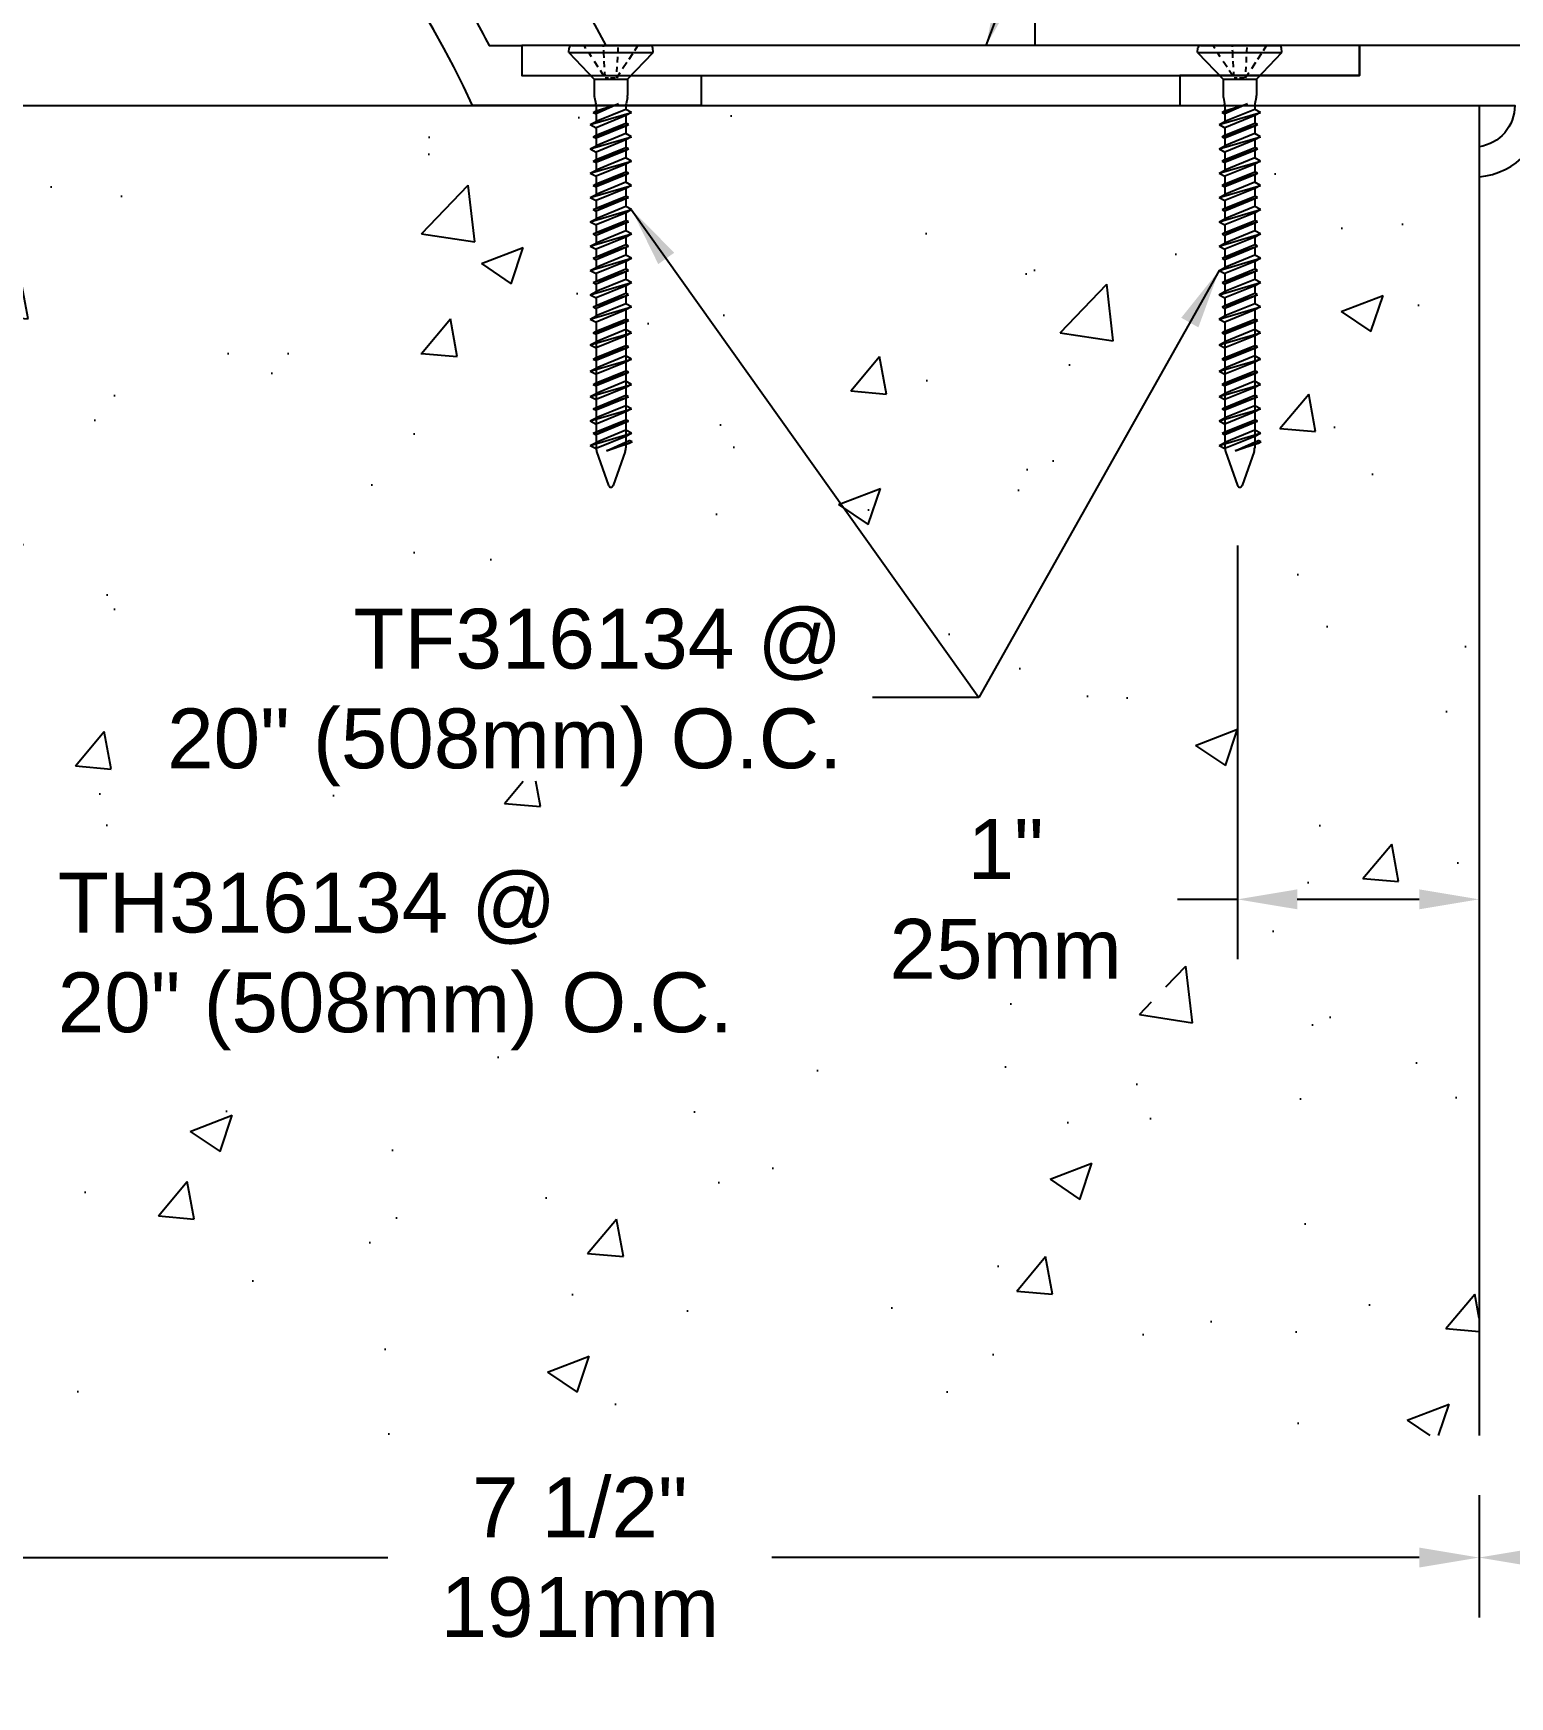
# Model space of a CAD drawing. Header units: inches. Extents: x -6.7 to 44.3, y -5.6 to 9.
# Drawn here: x -1.62 to 4.55, y -5.61 to 1.34 of the extents above; entities that cross this region are included whole.
import ezdxf

# ---------------------------------------------------------------- set-up
doc = ezdxf.new("R2010")
doc.units = ezdxf.units.IN
doc.header["$MEASUREMENT"] = 0
for name, color, linetype in [('ANCHORS', 4, 'Continuous'), ('CONDITIONS', 1, 'Continuous'), ('DIMENSIONS', 3, 'Continuous'), ('METALS', 7, 'Continuous'), ('TEXT', 2, 'Continuous')]:
    doc.layers.add(name, color=color, linetype=linetype)
doc.styles.add('ARIAL', font='arial.ttf')
doc.dimstyles.new('Arial', dxfattribs={"dimtxt": 0.25, "dimasz": 0.25, "dimexe": 0.25, "dimexo": 0.25, "dimgap": 0.25, "dimtad": 0, "dimtih": 1, "dimtoh": 1, "dimdec": 4, "dimzin": 3, "dimdsep": 46, "dimlunit": 4, "dimtxsty": 'ARIAL', "dimcen": 0.25, "dimadec": 0, "dimazin": 0, "dimtfac": 1, "dimtdec": 4, "dimtofl": 0, "dimtmove": 0, "dimatfit": 3, "dimfxl": 0, "dimfrac": 2, "dimtolj": 1, "dimtzin": 0, "dimarcsym": 0})

# ---------------------------------------------------------------- blocks, each defined once
blk = doc.blocks.new('PS401')
blk.add_lwpolyline([(4.265, 0), (3.309, 0, 0.163545), (1.3944, 2.025), (1.25, 2.025), (1.25, 2.26), (1, 2.26), (1, 0), (0, 0), (0, 0.125), (0.49, 0.125), (0.5, 0.115), (0.51, 0.125), (0.875, 0.125), (0.875, 2.385), (1.375, 2.385), (1.375, 2.15), (1.4253, 2.15, -0.144709), (3.2572, 0.375), (3.3111, 0.375, -0.007801), (3.3781, 0.25), (3.515, 0.25), (3.515, 0.125), (4.265, 0.125)], format="xyb", close=True)
blk = doc.blocks.new('PS501')
blk.add_lwpolyline([(1.25, 0.0011, 0.389325), (1.5243, 0.3), (1.8393, 0.3), (1.8393, 0), (1.9793, 0, 0.414214), (1.9993, 0.02), (1.9993, 0.55), (0.75, 0.55), (0.75, 0.425), (0, 0.425), (0, 0.3), (1.3993, 0.3, -0.371701), (1.25, 0.1269), (1.25, 0.0011)], format="xyb", close=True)
blk = doc.blocks.new('Ps103')
blk.add_lwpolyline([(46.0514, -32.9395), (44.3197, -32.9395), (44.3197, -33.0395), (46.1112, -33.0395, -0.104424), (47.3002, -31.6106, -0.058251), (48.1033, -30.967), (48.1033, -30.9045), (47.6033, -30.9045), (47.6033, -31.0045), (47.8651, -31.0045, 0.045636), (47.2334, -31.5359, 0.100763)], format="xyb", close=True)
blk = doc.blocks.new('TF316134')
for p, q in [((-0.1634, 0), (0.1634, 0)), ((-0.1042, -0.0127), (-0.1125, 0)), ((-0.1762, -0.0285), (-0.1747, -0.0103)), ((-0.1762, -0.0285), (0.1762, -0.0285)), ((-0.1762, -0.0285), (-0.0698, -0.141)), ((-0.0815, -0.0472), (-0.0915, -0.0321)), ((-0.0533, -0.0902), (-0.0691, -0.0662)), ((-0.0308, -0.0055), (-0.0311, -0.0002)), ((-0.0297, -0.0263), (-0.0301, -0.0195)), ((-0.0284, -0.051), (-0.0294, -0.0323)), ((-0.0263, -0.091), (-0.0277, -0.065)), ((0.0274, -0.0703), (0.0286, -0.0479)), ((0.0297, -0.0255), (0.0306, -0.0085)), ((0.0698, -0.141), (0.1762, -0.0285)), ((0.0898, -0.0346), (0.0746, -0.0579)), ((0.1095, -0.0045), (0.0979, -0.0223)), ((0.1762, -0.0285), (0.1747, -0.0103)), ((-0.0307, -0.1248), (-0.0441, -0.1044)), ((-0.0245, -0.1261), (-0.0253, -0.1097)), ((-0.024, -0.135), (-0.0107, -0.135)), ((-0.0018, -0.135), (0.0183, -0.135)), ((0.0373, -0.1147), (0.024, -0.135)), ((0.024, -0.135), (0.0245, -0.1246)), ((0.0253, -0.1104), (0.0264, -0.0896)), ((0.0662, -0.0707), (0.0485, -0.0976)), ((-0.0698, -0.141), (0.0698, -0.141)), ((-0.0698, -0.141), (-0.0698, -0.2081)), ((0.0698, -0.141), (0.0698, -0.2081)), ((-0.0737, -0.2796), (0.0321, -0.2431)), ((-0.0737, -0.2796), (-0.0623, -0.2734)), ((-0.0687, -0.2177), (-0.0633, -0.2437)), ((-0.0623, -0.2734), (0.0321, -0.2431)), ((0.0321, -0.2431), (-0.0623, -0.2858)), ((-0.0623, -0.2533), (-0.0623, -0.2734)), ((0.0622, -0.2667), (-0.0623, -0.3175)), ((0.0622, -0.2533), (0.0622, -0.2667)), ((0.0862, -0.2796), (0.0622, -0.2667)), ((0.0687, -0.2177), (0.0633, -0.2437)), ((-0.0863, -0.3304), (0.0862, -0.2796)), ((-0.0863, -0.3304), (-0.0623, -0.3175)), ((-0.0863, -0.3304), (-0.0623, -0.3433)), ((-0.0737, -0.2796), (-0.0623, -0.2858)), ((-0.0737, -0.3812), (0.0737, -0.3304)), ((-0.0623, -0.2858), (-0.0623, -0.3175)), ((0.0622, -0.2925), (-0.0623, -0.3433)), ((-0.0623, -0.375), (0.0622, -0.3242)), ((0.0622, -0.3365), (-0.0623, -0.3873)), ((-0.0623, -0.3433), (-0.0623, -0.375)), ((0.0622, -0.2925), (0.0622, -0.3242)), ((0.0737, -0.3304), (0.0622, -0.3242)), ((0.0737, -0.3304), (0.0622, -0.3365)), ((0.0622, -0.3365), (0.0622, -0.3682)), ((0.0862, -0.2796), (0.0622, -0.2925)), ((-0.0863, -0.4319), (0.0862, -0.3812)), ((-0.0737, -0.3812), (-0.0623, -0.375)), ((-0.0737, -0.3812), (-0.0623, -0.3873)), ((0.0622, -0.3682), (-0.0623, -0.419)), ((-0.0623, -0.3873), (-0.0623, -0.419)), ((0.0622, -0.3941), (-0.0623, -0.4449)), ((0.0862, -0.3812), (0.0622, -0.3682)), ((0.0862, -0.3812), (0.0622, -0.3941)), ((0.0622, -0.3941), (0.0622, -0.4258)), ((-0.0863, -0.4319), (-0.0623, -0.419)), ((-0.0863, -0.4319), (-0.0623, -0.4449)), ((-0.0863, -0.5335), (0.0862, -0.4827)), ((-0.0737, -0.4827), (0.0737, -0.4319)), ((-0.0737, -0.4827), (-0.0623, -0.4766)), ((-0.0737, -0.4827), (-0.0623, -0.4889)), ((-0.0623, -0.4766), (0.0622, -0.4258)), ((0.0622, -0.4381), (-0.0623, -0.4889)), ((-0.0623, -0.4449), (-0.0623, -0.4766)), ((0.0622, -0.4698), (-0.0623, -0.5206)), ((0.0737, -0.4319), (0.0622, -0.4258)), ((0.0737, -0.4319), (0.0622, -0.4381)), ((0.0622, -0.4381), (0.0622, -0.4698)), ((0.0862, -0.4827), (0.0622, -0.4698)), ((0.0862, -0.4827), (0.0622, -0.4956)), ((-0.0863, -0.5335), (-0.0623, -0.5206)), ((-0.0863, -0.5335), (-0.0623, -0.5464)), ((-0.0737, -0.5843), (0.0737, -0.5335)), ((-0.0623, -0.4889), (-0.0623, -0.5206)), ((0.0622, -0.4956), (-0.0623, -0.5464)), ((-0.0623, -0.5781), (0.0622, -0.5273)), ((0.0622, -0.5397), (-0.0623, -0.5904)), ((-0.0623, -0.5464), (-0.0623, -0.5781)), ((0.0622, -0.4956), (0.0622, -0.5273)), ((0.0737, -0.5335), (0.0622, -0.5273)), ((0.0737, -0.5335), (0.0622, -0.5397)), ((0.0622, -0.5397), (0.0622, -0.5714)), ((-0.0863, -0.6351), (0.0862, -0.5843)), ((-0.0863, -0.6351), (-0.0623, -0.6221)), ((-0.0737, -0.5843), (-0.0623, -0.5781)), ((-0.0737, -0.5843), (-0.0623, -0.5904)), ((0.0622, -0.5714), (-0.0623, -0.6221)), ((-0.0623, -0.5904), (-0.0623, -0.6221)), ((0.0622, -0.5972), (-0.0623, -0.648)), ((0.0862, -0.5843), (0.0622, -0.5714)), ((0.0862, -0.5843), (0.0622, -0.5972)), ((0.0622, -0.5972), (0.0622, -0.6289)), ((-0.0863, -0.6351), (-0.0623, -0.648)), ((-0.0863, -0.7366), (0.0862, -0.6858)), ((-0.0737, -0.6858), (0.0737, -0.6351)), ((-0.0737, -0.6858), (-0.0623, -0.6797)), ((-0.0737, -0.6858), (-0.0623, -0.692)), ((-0.0623, -0.6797), (0.0622, -0.6289)), ((0.0622, -0.6412), (-0.0623, -0.692)), ((-0.0623, -0.648), (-0.0623, -0.6797)), ((0.0622, -0.6729), (-0.0623, -0.7237)), ((-0.0623, -0.692), (-0.0623, -0.7237)), ((0.0737, -0.6351), (0.0622, -0.6289)), ((0.0737, -0.6351), (0.0622, -0.6412)), ((0.0622, -0.6412), (0.0622, -0.6729)), ((0.0862, -0.6858), (0.0622, -0.6729)), ((0.0862, -0.6858), (0.0622, -0.6988)), ((-0.0863, -0.7366), (-0.0623, -0.7237)), ((-0.0863, -0.7366), (-0.0623, -0.7495)), ((-0.0737, -0.7874), (0.0737, -0.7366)), ((0.0622, -0.6988), (-0.0623, -0.7495)), ((-0.0623, -0.7812), (0.0622, -0.7305)), ((0.0622, -0.7428), (-0.0623, -0.7936)), ((-0.0623, -0.7495), (-0.0623, -0.7812)), ((0.0622, -0.6988), (0.0622, -0.7305)), ((0.0737, -0.7366), (0.0622, -0.7305)), ((0.0737, -0.7366), (0.0622, -0.7428)), ((0.0622, -0.7428), (0.0622, -0.7745)), ((-0.0863, -0.8382), (0.0862, -0.7874)), ((-0.0863, -0.8382), (-0.0623, -0.8253)), ((-0.0737, -0.7874), (-0.0623, -0.7812)), ((-0.0737, -0.7874), (-0.0623, -0.7936)), ((0.0622, -0.7745), (-0.0623, -0.8253)), ((-0.0623, -0.7936), (-0.0623, -0.8253)), ((0.0622, -0.8003), (-0.0623, -0.8511)), ((-0.0623, -0.8828), (0.0622, -0.832)), ((0.0862, -0.7874), (0.0622, -0.7745)), ((0.0862, -0.7874), (0.0622, -0.8003)), ((0.0622, -0.8003), (0.0622, -0.832)), ((0.0737, -0.8382), (0.0622, -0.832)), ((-0.0863, -0.8382), (-0.0623, -0.8511)), ((-0.0863, -0.9397), (0.0862, -0.889)), ((-0.0737, -0.889), (0.0737, -0.8382)), ((-0.0737, -0.889), (-0.0623, -0.8828)), ((-0.0737, -0.889), (-0.0623, -0.8951)), ((0.0622, -0.8444), (-0.0623, -0.8951)), ((-0.0623, -0.8511), (-0.0623, -0.8828)), ((0.0622, -0.876), (-0.0623, -0.9268)), ((-0.0623, -0.8951), (-0.0623, -0.9268)), ((0.0622, -0.9019), (-0.0623, -0.9527)), ((0.0737, -0.8382), (0.0622, -0.8444)), ((0.0622, -0.8444), (0.0622, -0.876)), ((0.0862, -0.889), (0.0622, -0.876)), ((0.0862, -0.889), (0.0622, -0.9019)), ((0.0622, -0.9019), (0.0622, -0.9336)), ((-0.0863, -0.9397), (-0.0623, -0.9268)), ((-0.0863, -0.9397), (-0.0623, -0.9527)), ((-0.0737, -0.9905), (0.0737, -0.9397)), ((-0.0623, -0.9844), (0.0622, -0.9336)), ((0.0622, -0.9459), (-0.0623, -0.9967)), ((-0.0623, -0.9527), (-0.0623, -0.9844)), ((0.0737, -0.9397), (0.0622, -0.9336)), ((0.0737, -0.9397), (0.0622, -0.9459)), ((0.0622, -0.9459), (0.0622, -0.9776)), ((-0.0863, -1.0413), (0.0862, -0.9905)), ((-0.0863, -1.0413), (-0.0623, -1.0284)), ((-0.0863, -1.0413), (-0.0623, -1.0542)), ((-0.0737, -0.9905), (-0.0623, -0.9844)), ((-0.0737, -0.9905), (-0.0623, -0.9967)), ((-0.0737, -1.0921), (0.0737, -1.0413)), ((0.0622, -0.9776), (-0.0623, -1.0284)), ((-0.0623, -0.9967), (-0.0623, -1.0284)), ((0.0622, -1.0035), (-0.0623, -1.0542)), ((-0.0623, -1.0859), (0.0622, -1.0351)), ((0.0862, -0.9905), (0.0622, -0.9776)), ((0.0862, -0.9905), (0.0622, -1.0035)), ((0.0622, -1.0035), (0.0622, -1.0351)), ((0.0737, -1.0413), (0.0622, -1.0351)), ((0.0737, -1.0413), (0.0622, -1.0475)), ((-0.0863, -1.1429), (0.0862, -1.0921)), ((-0.0737, -1.0921), (-0.0623, -1.0859)), ((-0.0737, -1.0921), (-0.0623, -1.0983)), ((0.0622, -1.0475), (-0.0623, -1.0983)), ((-0.0623, -1.0542), (-0.0623, -1.0859)), ((0.0622, -1.0792), (-0.0623, -1.13)), ((-0.0623, -1.0983), (-0.0623, -1.13)), ((0.0622, -1.105), (-0.0623, -1.1558)), ((0.0622, -1.0475), (0.0622, -1.0792)), ((0.0862, -1.0921), (0.0622, -1.0792)), ((0.0862, -1.0921), (0.0622, -1.105)), ((0.0622, -1.1113), (0.0622, -1.143)), ((0.0622, -1.105), (0.0622, -1.1367)), ((-0.0863, -1.1429), (-0.0623, -1.13)), ((-0.0863, -1.1429), (-0.0623, -1.1558)), ((-0.0737, -1.2), (0.0737, -1.1492)), ((-0.0623, -1.1938), (0.0622, -1.143)), ((0.0622, -1.1554), (-0.0623, -1.2061)), ((-0.0623, -1.1558), (-0.0623, -1.1817)), ((0.0737, -1.1492), (0.0622, -1.143)), ((0.0737, -1.1492), (0.0622, -1.1554)), ((0.0622, -1.1554), (0.0622, -1.187)), ((0.0622, -1.149), (0.0622, -1.1817)), ((-0.0863, -1.2508), (0.0862, -1.2)), ((-0.0863, -1.2508), (-0.0623, -1.2378)), ((-0.0863, -1.2508), (-0.0623, -1.2637)), ((-0.0737, -1.2), (-0.0623, -1.1938)), ((-0.0737, -1.2), (-0.0623, -1.2061)), ((-0.0623, -1.1817), (-0.0623, -1.6807)), ((0.0622, -1.187), (-0.0623, -1.2378)), ((0.0622, -1.2129), (-0.0623, -1.2637)), ((0.0862, -1.2), (0.0622, -1.187)), ((0.0862, -1.2), (0.0622, -1.2129)), ((0.0622, -1.2215), (0.0622, -1.2532)), ((0.0622, -1.1817), (0.0622, -1.6807)), ((-0.0863, -1.3609), (0.0862, -1.3101)), ((-0.0737, -1.3101), (0.0737, -1.2593)), ((-0.0737, -1.3101), (-0.0623, -1.3039)), ((-0.0737, -1.3101), (-0.0623, -1.3163)), ((-0.0623, -1.3039), (0.0622, -1.2532)), ((0.0622, -1.2655), (-0.0623, -1.3163)), ((0.0622, -1.2972), (-0.0623, -1.348)), ((0.0737, -1.2593), (0.0622, -1.2532)), ((0.0737, -1.2593), (0.0622, -1.2655)), ((0.0622, -1.2655), (0.0622, -1.2972)), ((0.0862, -1.3101), (0.0622, -1.2972)), ((0.0862, -1.3101), (0.0622, -1.323)), ((-0.0863, -1.3609), (-0.0623, -1.348)), ((-0.0863, -1.3609), (-0.0623, -1.3738)), ((-0.0737, -1.4157), (0.0737, -1.365)), ((0.0622, -1.323), (-0.0623, -1.3738)), ((-0.0623, -1.4096), (0.0622, -1.3588)), ((0.0622, -1.3711), (-0.0623, -1.4219)), ((0.0622, -1.3271), (0.0622, -1.3588)), ((0.0737, -1.365), (0.0622, -1.3588)), ((0.0737, -1.365), (0.0622, -1.3711)), ((0.0622, -1.3711), (0.0622, -1.4028)), ((-0.0863, -1.4665), (0.0862, -1.4157)), ((-0.0863, -1.4665), (-0.0623, -1.4536)), ((-0.0737, -1.4157), (-0.0623, -1.4096)), ((-0.0737, -1.4157), (-0.0623, -1.4219)), ((0.0622, -1.4028), (-0.0623, -1.4536)), ((0.0622, -1.4287), (-0.0623, -1.4794)), ((0.0862, -1.4157), (0.0622, -1.4028)), ((0.0862, -1.4157), (0.0622, -1.4287)), ((0.0622, -1.4294), (0.0622, -1.4611)), ((-0.0863, -1.4665), (-0.0623, -1.4794)), ((-0.0863, -1.5688), (0.0862, -1.518)), ((-0.0737, -1.518), (0.0737, -1.4672)), ((-0.0737, -1.518), (-0.0623, -1.5118)), ((-0.0737, -1.518), (-0.0623, -1.5242)), ((-0.0623, -1.5118), (0.0622, -1.4611)), ((0.0622, -1.4734), (-0.0623, -1.5242)), ((0.0622, -1.5051), (-0.0623, -1.5559)), ((0.0737, -1.4672), (0.0622, -1.4611)), ((0.0737, -1.4672), (0.0622, -1.4734)), ((0.0622, -1.4734), (0.0622, -1.5051)), ((0.0862, -1.518), (0.0622, -1.5051)), ((0.0862, -1.518), (0.0622, -1.5309)), ((-0.0863, -1.5688), (-0.0623, -1.5559)), ((-0.0863, -1.5688), (-0.0623, -1.5817)), ((-0.0737, -1.6203), (0.0737, -1.5695)), ((0.0622, -1.5309), (-0.0623, -1.5817)), ((-0.0623, -1.6141), (0.0622, -1.5633)), ((0.0622, -1.5756), (-0.0623, -1.6264)), ((0.0622, -1.5316), (0.0622, -1.5633)), ((0.0737, -1.5695), (0.0622, -1.5633)), ((0.0737, -1.5695), (0.0622, -1.5756)), ((0.0622, -1.5756), (0.0622, -1.6073)), ((-0.0863, -1.671), (0.0862, -1.6203)), ((-0.0863, -1.671), (-0.0623, -1.6581)), ((-0.0737, -1.6203), (-0.0623, -1.6141)), ((-0.0737, -1.6203), (-0.0623, -1.6264)), ((0.0622, -1.6073), (-0.0623, -1.6581)), ((0.0622, -1.6332), (-0.0623, -1.684)), ((-0.019, -1.6934), (0.0768, -1.6503)), ((-0.019, -1.6934), (0.0882, -1.6564)), ((0.0768, -1.6626), (-0.019, -1.6934)), ((0.0862, -1.6203), (0.0622, -1.6073)), ((0.0862, -1.6203), (0.0622, -1.6332)), ((0.0882, -1.6564), (0.0768, -1.6503)), ((0.0882, -1.6564), (0.0768, -1.6626)), ((-0.0863, -1.671), (-0.0623, -1.684)), ((-0.0596, -1.6961), (-0.0096, -1.8388)), ((0.0596, -1.6961), (0.0096, -1.8388))]:
    blk.add_line(p, q)
for centre, radius, start, end in [((-0.1634, -0.0112), 0.0112, 90, 175), ((0.1634, -0.0112), 0.0112, 5, 90), ((-0.0233, -0.2081), 0.0465, 180, 191.9357), ((0.0233, -0.2081), 0.0465, 348.0643, 0), ((-0.1088, -0.2533), 0.0465, 0, 11.9357), ((0.1087, -0.2533), 0.0465, 168.0643, 180), ((-0.0158, -1.6807), 0.0465, 180, 199.30575), ((0.0158, -1.6807), 0.0465, 340.69425, 0), ((0, -1.8345), 0.0106, 204.10008, 335.89992)]:
    blk.add_arc(centre, radius, start, end)
blk = doc.blocks.new('*D12')
at = {"layer": 'Defpoints', "color": 0}
for p in [(3.4107, -0.5512), (4.4203, -1.7996), (4.4203, -2.28)]:
    blk.add_point(p, dxfattribs=at)
at = {"layer": 'DIMENSIONS', "color": 0, "lineweight": -2}
for p, q in [((3.4107, -0.8012), (3.4107, -2.53)), ((4.4203, -2.0496), (4.4203, -2.53)), ((3.4107, -2.28), (3.1607, -2.28)), ((4.1703, -2.28), (3.6607, -2.28))]:
    blk.add_line(p, q, dxfattribs=at)
at = {"layer": 'DIMENSIONS', "color": 0}
for points in [[(3.6607, -2.2383), (3.6607, -2.3216), (3.4107, -2.28)], [(4.1703, -2.2383), (4.1703, -2.3216), (4.4203, -2.28)]]:
    blk.add_solid(points, dxfattribs=at)
at = {"layer": 'DIMENSIONS', "color": 0, "insert": (2.4419, -2.28), "char_height": 0.25, "attachment_point": 5, "style": 'ARIAL'}
blk.add_mtext('\\A1;1"\\P25mm', dxfattribs=at)
blk = doc.blocks.new('*D13')
at = {"layer": 'Defpoints', "color": 0}
for p in [(-3.0947, 1.0376), (4.4203, -4.5198), (4.4203, -5.0303)]:
    blk.add_point(p, dxfattribs=at)
at = {"layer": 'DIMENSIONS', "color": 0, "lineweight": -2}
for p, q in [((-3.0947, 0.7876), (-3.0947, -5.2803)), ((4.4203, -4.7698), (4.4203, -5.2803)), ((-2.8447, -5.0303), (-0.1392, -5.0303)), ((4.1703, -5.0303), (1.4648, -5.0303))]:
    blk.add_line(p, q, dxfattribs=at)
at = {"layer": 'DIMENSIONS', "color": 0}
for points in [[(-2.8447, -4.9886), (-2.8447, -5.072), (-3.0947, -5.0303)], [(4.1703, -4.9886), (4.1703, -5.072), (4.4203, -5.0303)]]:
    blk.add_solid(points, dxfattribs=at)
at = {"layer": 'DIMENSIONS', "color": 0, "insert": (0.6628, -5.0303), "char_height": 0.25, "attachment_point": 5, "style": 'ARIAL'}
blk.add_mtext('\\A1;7 1/2"\\P191mm', dxfattribs=at)
blk = doc.blocks.new('*D14')
at = {"layer": 'Defpoints', "color": 0}
for p in [(4.4203, -4.5198), (12.4203, -4.5198), (12.4203, -5.0303)]:
    blk.add_point(p, dxfattribs=at)
at = {"layer": 'DIMENSIONS', "color": 0, "lineweight": -2}
for p, q in [((4.4203, -4.7698), (4.4203, -5.2803)), ((12.4203, -4.7698), (12.4203, -5.2803)), ((4.6703, -5.0303), (7.6044, -5.0303)), ((12.1703, -5.0303), (9.2362, -5.0303))]:
    blk.add_line(p, q, dxfattribs=at)
at = {"layer": 'DIMENSIONS', "color": 0}
for points in [[(4.6703, -4.9886), (4.6703, -5.072), (4.4203, -5.0303)], [(12.1703, -4.9886), (12.1703, -5.072), (12.4203, -5.0303)]]:
    blk.add_solid(points, dxfattribs=at)
at = {"layer": 'DIMENSIONS', "color": 0, "insert": (8.4203, -5.0303), "char_height": 0.25, "attachment_point": 5, "style": 'ARIAL'}
blk.add_mtext('\\A1;8"\\P203mm', dxfattribs=at)

msp = doc.modelspace()

# ---------------------------------------------------------------- hatches: boundary and pattern name
at = {"layer": 'CONDITIONS'}
h = msp.add_hatch(dxfattribs=at)
h.set_pattern_fill('AR-CONC', color=256, scale=0.25, style=0)
h.paths.add_polyline_path([(0.71891, -0.2304), (0.73035, -0.22424), (0.73035, -0.19185), (0.70635, -0.17892), (0.73035, -0.166), (0.73035, -0.1343), (0.71891, -0.12814), (0.73035, -0.12198), (0.73035, -0.08621), (0.70635, -0.07329), (0.73035, -0.06036), (0.73035, -0.02867), (0.71891, -0.02251), (0.73035, -0.01634), (0.73035, 0.02391), (0.70635, 0.03684), (0.73035, 0.04976), (0.73035, 0.08146), (0.71891, 0.08762), (0.73035, 0.09378), (0.73035, 0.10593), (0.73035, 0.1318), (0.70635, 0.14472), (0.73035, 0.15764), (0.73035, 0.18934), (0.71891, 0.1955), (0.73035, 0.20166), (0.73035, 0.23336), (0.70635, 0.24628), (0.73035, 0.25921), (0.73035, 0.2909), (0.71891, 0.29706), (0.73035, 0.30323), (0.73035, 0.33492), (0.70635, 0.34785), (0.73035, 0.36077), (0.73035, 0.39246), (0.71891, 0.39863), (0.73035, 0.40479), (0.73035, 0.43648), (0.70635, 0.44941), (0.73035, 0.46233), (0.73035, 0.49403), (0.71891, 0.50019), (0.73035, 0.50635), (0.73035, 0.53805), (0.70635, 0.55097), (0.73035, 0.56389), (0.73035, 0.59559), (0.71891, 0.60175), (0.73035, 0.60791), (0.73035, 0.63961), (0.70635, 0.65253), (0.73035, 0.66546), (0.73035, 0.69715), (0.71891, 0.70331), (0.73035, 0.70948), (0.73035, 0.74117), (0.70635, 0.7541), (0.73035, 0.76702), (0.73035, 0.79871), (0.71891, 0.80488), (0.73035, 0.81104), (0.73035, 0.84273), (0.70635, 0.85566), (0.73035, 0.86858), (0.73035, 0.90028), (0.71891, 0.90644), (0.73035, 0.9126), (0.73035, 0.9443), (0.70635, 0.95722), (0.73035, 0.97014), (0.73035, 1.00184), (0.71891, 1.008), (0.73035, 1.01416), (0.73035, 1.0343, 0.0177485), (0.73024, 1.0376), (0.21434, 1.0376), (-2.52662, 1.0376), (-2.53141, 1.01491, 0.0521265), (-2.53242, 1.0053), (-2.53242, 0.99193), (-2.50842, 0.979), (-2.53242, 0.96608), (-2.53242, 0.93438), (-2.52097, 0.92822), (-2.53242, 0.92206), (-2.53242, 0.89036), (-2.50842, 0.87744), (-2.53242, 0.86451), (-2.53242, 0.83282), (-2.52097, 0.82666), (-2.53242, 0.82049), (-2.53242, 0.7888), (-2.50842, 0.77588), (-2.53242, 0.76295), (-2.53242, 0.73126), (-2.52097, 0.7251), (-2.53242, 0.71893), (-2.53242, 0.68724), (-2.50842, 0.67431), (-2.53242, 0.66139), (-2.53242, 0.6297), (-2.52097, 0.62353), (-2.53242, 0.61737), (-2.53242, 0.58568), (-2.50842, 0.57275), (-2.53242, 0.55983), (-2.53242, 0.52813), (-2.52097, 0.52197), (-2.53242, 0.51581), (-2.53242, 0.48411), (-2.50842, 0.47119), (-2.53242, 0.45826), (-2.53242, 0.42657), (-2.52097, 0.42041), (-2.53242, 0.41424), (-2.53242, 0.38255), (-2.50842, 0.36963), (-2.53242, 0.3567), (-2.53242, 0.32501), (-2.52097, 0.31885), (-2.53242, 0.31268), (-2.53242, 0.28099), (-2.50842, 0.26806), (-2.53242, 0.25514), (-2.53242, 0.22345), (-2.52097, 0.21728), (-2.53242, 0.21112), (-2.53242, 0.17943), (-2.50842, 0.1665), (-2.53242, 0.15358), (-2.53242, 0.1297), (-2.52097, 0.12353), (-2.53242, 0.11737), (-2.53242, 0.08568), (-2.50842, 0.07275), (-2.53242, 0.05983), (-2.53242, 0.02813), (-2.52097, 0.02197), (-2.53242, 0.01581), (-2.53242, -0.01589), (-2.50842, -0.02881), (-2.53242, -0.04174), (-2.53242, -0.07343), (-2.52097, -0.07959), (-2.53242, -0.08576), (-2.53242, -0.11745), (-2.50842, -0.13037), (-2.53242, -0.1433), (-2.53242, -0.17499), (-2.52097, -0.18115), (-2.53242, -0.18732), (-2.53242, -0.21901), (-2.50842, -0.23194), (-2.53242, -0.24486), (-2.53242, -0.27655), (-2.52097, -0.28272), (-2.53242, -0.28888), (-2.53242, -0.32057), (-2.50842, -0.3335), (-2.53242, -0.34642), (-2.53242, -0.37812), (-2.52097, -0.38428), (-2.53242, -0.39044), (-2.53242, -0.42307, -0.084437), (-2.53503, -0.43844), (-2.58444, -0.57949, -0.7741233), (-2.60489, -0.57949), (-2.6543, -0.43844, -0.084437), (-2.65692, -0.42307), (-2.65692, -0.3972), (-2.68092, -0.38428), (-2.65692, -0.37136), (-2.65692, -0.33966), (-2.66836, -0.3335), (-2.65692, -0.32734), (-2.65692, -0.29564), (-2.68092, -0.28272), (-2.65692, -0.26979), (-2.65692, -0.2381), (-2.66836, -0.23194), (-2.65692, -0.22577), (-2.65692, -0.19408), (-2.68092, -0.18115), (-2.65692, -0.16823), (-2.65692, -0.13654), (-2.66836, -0.13037), (-2.65692, -0.12421), (-2.65692, -0.09252), (-2.68092, -0.07959), (-2.65692, -0.06667), (-2.65692, -0.03497), (-2.66836, -0.02881), (-2.65692, -0.02265), (-2.65692, 0.00905), (-2.68092, 0.02197), (-2.65692, 0.03489), (-2.65692, 0.06659), (-2.66836, 0.07275), (-2.65692, 0.07891), (-2.65692, 0.1028), (-2.68092, 0.11572), (-2.65692, 0.12864), (-2.65692, 0.16034), (-2.66836, 0.1665), (-2.65692, 0.17266), (-2.65692, 0.20436), (-2.68092, 0.21728), (-2.65692, 0.23021), (-2.65692, 0.2619), (-2.66836, 0.26806), (-2.65692, 0.27423), (-2.65692, 0.30592), (-2.68092, 0.31885), (-2.65692, 0.33177), (-2.65692, 0.36346), (-2.66836, 0.36963), (-2.65692, 0.37579), (-2.65692, 0.40748), (-2.68092, 0.42041), (-2.65692, 0.43333), (-2.65692, 0.46503), (-2.66836, 0.47119), (-2.65692, 0.47735), (-2.65692, 0.50905), (-2.68092, 0.52197), (-2.65692, 0.53489), (-2.65692, 0.56659), (-2.66836, 0.57275), (-2.65692, 0.57891), (-2.65692, 0.61061), (-2.68092, 0.62353), (-2.65692, 0.63646), (-2.65692, 0.66815), (-2.66836, 0.67431), (-2.65692, 0.68048), (-2.65692, 0.71217), (-2.68092, 0.7251), (-2.65692, 0.73802), (-2.65692, 0.76971), (-2.66836, 0.77588), (-2.65692, 0.78204), (-2.65692, 0.81373), (-2.68092, 0.82666), (-2.65692, 0.83958), (-2.65692, 0.87128), (-2.66836, 0.87744), (-2.65692, 0.8836), (-2.65692, 0.9153), (-2.68092, 0.92822), (-2.65692, 0.94114), (-2.65692, 0.97284), (-2.66836, 0.979), (-2.65692, 0.98516), (-2.65692, 1.0053, 0.0521265), (-2.65792, 1.01491), (-2.66272, 1.0376), (-3.09467, 1.0376), (-5.26005, 1.0376), (-5.26005, -4.51977), (4.42033, -4.51977), (4.42033, 1.0376), (3.4827, 1.0376, 0.0177485), (3.48258, 1.0343), (3.48258, 1.02093), (3.50658, 1.008), (3.48258, 0.99508), (3.48258, 0.96338), (3.49403, 0.95722), (3.48258, 0.95106), (3.48258, 0.91936), (3.50658, 0.90644), (3.48258, 0.89351), (3.48258, 0.86182), (3.49403, 0.85566), (3.48258, 0.84949), (3.48258, 0.8178), (3.50658, 0.80488), (3.48258, 0.79195), (3.48258, 0.76026), (3.49403, 0.7541), (3.48258, 0.74793), (3.48258, 0.71624), (3.50658, 0.70331), (3.48258, 0.69039), (3.48258, 0.6587), (3.49403, 0.65253), (3.48258, 0.64637), (3.48258, 0.61468), (3.50658, 0.60175), (3.48258, 0.58883), (3.48258, 0.55713), (3.49403, 0.55097), (3.48258, 0.54481), (3.48258, 0.51311), (3.50658, 0.50019), (3.48258, 0.48726), (3.48258, 0.45557), (3.49403, 0.44941), (3.48258, 0.44324), (3.48258, 0.41155), (3.50658, 0.39863), (3.48258, 0.3857), (3.48258, 0.35401), (3.49403, 0.34785), (3.48258, 0.34168), (3.48258, 0.30999), (3.50658, 0.29706), (3.48258, 0.28414), (3.48258, 0.25245), (3.49403, 0.24628), (3.48258, 0.24012), (3.48258, 0.20843), (3.50658, 0.1955), (3.48258, 0.18258), (3.48258, 0.14457), (3.49403, 0.1384), (3.48258, 0.13224), (3.48258, 0.10055), (3.50658, 0.08762), (3.48258, 0.0747), (3.48258, 0.03444), (3.49403, 0.02827), (3.48258, 0.02211), (3.48258, -0.00958), (3.50658, -0.02251), (3.48258, -0.03543), (3.48258, -0.07119), (3.49403, -0.07736), (3.48258, -0.08352), (3.48258, -0.11521), (3.50658, -0.12814), (3.48258, -0.14106), (3.48258, -0.17346), (3.49403, -0.17962), (3.48258, -0.18578), (3.48258, -0.21748), (3.50658, -0.2304), (3.48258, -0.24333), (3.48258, -0.27572), (3.49403, -0.28188), (3.48258, -0.28804), (3.48258, -0.31974), (3.50658, -0.33266), (3.48258, -0.34559), (3.48258, -0.36921), (3.4971, -0.36267), (3.50855, -0.36883), (3.4971, -0.375), (3.48258, -0.37966), (3.48258, -0.39312, -0.084437), (3.47997, -0.4085), (3.43056, -0.54955, -0.7741233), (3.41011, -0.54955), (3.3607, -0.4085, -0.0665255), (3.3582, -0.39643), (3.33408, -0.38344), (3.35808, -0.37052), (3.35808, -0.33883), (3.34664, -0.33266), (3.35808, -0.3265), (3.35808, -0.29411), (3.33408, -0.28118), (3.35808, -0.26826), (3.35808, -0.23656), (3.34664, -0.2304), (3.35808, -0.22424), (3.35808, -0.19185), (3.33408, -0.17892), (3.35808, -0.166), (3.35808, -0.1343), (3.34664, -0.12814), (3.35808, -0.12198), (3.35808, -0.08621), (3.33408, -0.07329), (3.35808, -0.06036), (3.35808, -0.02867), (3.34664, -0.02251), (3.35808, -0.01634), (3.35808, 0.02391), (3.33408, 0.03684), (3.35808, 0.04976), (3.35808, 0.08146), (3.34664, 0.08762), (3.35808, 0.09378), (3.35808, 0.10593), (3.35808, 0.1318), (3.33408, 0.14472), (3.35808, 0.15764), (3.35808, 0.18934), (3.34664, 0.1955), (3.35808, 0.20166), (3.35808, 0.23336), (3.33408, 0.24628), (3.35808, 0.25921), (3.35808, 0.2909), (3.34664, 0.29706), (3.35808, 0.30323), (3.35808, 0.33492), (3.33408, 0.34785), (3.35808, 0.36077), (3.35808, 0.39246), (3.34664, 0.39863), (3.35808, 0.40479), (3.35808, 0.43648), (3.33408, 0.44941), (3.35808, 0.46233), (3.35808, 0.49403), (3.34664, 0.50019), (3.35808, 0.50635), (3.35808, 0.53805), (3.33408, 0.55097), (3.35808, 0.56389), (3.35808, 0.59559), (3.34664, 0.60175), (3.35808, 0.60791), (3.35808, 0.63961), (3.33408, 0.65253), (3.35808, 0.66546), (3.35808, 0.69715), (3.34664, 0.70331), (3.35808, 0.70948), (3.35808, 0.74117), (3.33408, 0.7541), (3.35808, 0.76702), (3.35808, 0.79871), (3.34664, 0.80488), (3.35808, 0.81104), (3.35808, 0.84273), (3.33408, 0.85566), (3.35808, 0.86858), (3.35808, 0.90028), (3.34664, 0.90644), (3.35808, 0.9126), (3.35808, 0.9443), (3.33408, 0.95722), (3.35808, 0.97014), (3.35808, 1.00184), (3.34664, 1.008), (3.35808, 1.01416), (3.35808, 1.0343, 0.0177485), (3.35797, 1.0376), (3.17033, 1.0376), (0.85497, 1.0376, 0.0177485), (0.85485, 1.0343), (0.85485, 1.02093), (0.87885, 1.008), (0.85485, 0.99508), (0.85485, 0.96338), (0.8663, 0.95722), (0.85485, 0.95106), (0.85485, 0.91936), (0.87885, 0.90644), (0.85485, 0.89351), (0.85485, 0.86182), (0.8663, 0.85566), (0.85485, 0.84949), (0.85485, 0.8178), (0.87885, 0.80488), (0.85485, 0.79195), (0.85485, 0.76026), (0.8663, 0.7541), (0.85485, 0.74793), (0.85485, 0.71624), (0.87885, 0.70331), (0.85485, 0.69039), (0.85485, 0.6587), (0.8663, 0.65253), (0.85485, 0.64637), (0.85485, 0.61468), (0.87885, 0.60175), (0.85485, 0.58883), (0.85485, 0.55713), (0.8663, 0.55097), (0.85485, 0.54481), (0.85485, 0.51311), (0.87885, 0.50019), (0.85485, 0.48726), (0.85485, 0.45557), (0.8663, 0.44941), (0.85485, 0.44324), (0.85485, 0.41155), (0.87885, 0.39863), (0.85485, 0.3857), (0.85485, 0.35401), (0.8663, 0.34785), (0.85485, 0.34168), (0.85485, 0.30999), (0.87885, 0.29706), (0.85485, 0.28414), (0.85485, 0.25245), (0.8663, 0.24628), (0.85485, 0.24012), (0.85485, 0.20843), (0.87885, 0.1955), (0.85485, 0.18258), (0.85485, 0.14457), (0.8663, 0.1384), (0.85485, 0.13224), (0.85485, 0.10055), (0.87885, 0.08762), (0.85485, 0.0747), (0.85485, 0.03444), (0.8663, 0.02827), (0.85485, 0.02211), (0.85485, -0.00958), (0.87885, -0.02251), (0.85485, -0.03543), (0.85485, -0.07119), (0.8663, -0.07736), (0.85485, -0.08352), (0.85485, -0.11521), (0.87885, -0.12814), (0.85485, -0.14106), (0.85485, -0.17346), (0.8663, -0.17962), (0.85485, -0.18578), (0.85485, -0.21748), (0.87885, -0.2304), (0.85485, -0.24333), (0.85485, -0.27572), (0.8663, -0.28188), (0.85485, -0.28804), (0.85485, -0.31974), (0.87885, -0.33266), (0.85485, -0.34559), (0.85485, -0.36921), (0.86937, -0.36267), (0.88082, -0.36883), (0.86937, -0.375), (0.85485, -0.37966), (0.85485, -0.39312, -0.084437), (0.85224, -0.4085), (0.80283, -0.54955, -0.7741233), (0.78238, -0.54955), (0.73297, -0.4085, -0.0665255), (0.73047, -0.39643), (0.70635, -0.38344), (0.73035, -0.37052), (0.73035, -0.33883), (0.71891, -0.33266), (0.73035, -0.3265), (0.73035, -0.29411), (0.70635, -0.28118), (0.73035, -0.26826), (0.73035, -0.23656)])
h.paths.add_polyline_path([(-1.12258, -0.94035), (1.85073, -0.94035), (1.85073, -1.78671), (-1.12258, -1.78671)], flags=16)
h.paths.add_polyline_path([(1.36736, -2.05002), (1.36736, -2.93399), (-1.62477, -2.93399), (-1.62477, -2.05002)], flags=16)
h.paths.add_polyline_path([(1.88836, -1.82432), (3.11156, -1.82432), (3.11156, -2.7083), (1.88836, -2.7083)], flags=16)
h.paths.add_polyline_path([(1.91061, -1.88097), (2.97319, -1.88097), (2.97319, -2.67895), (1.91061, -2.67895)], flags=8)
h.paths.add_polyline_path([(-1.08388, -0.9996), (1.82215, -0.9996), (1.82215, -1.87381), (-1.08388, -1.87381)], flags=24)
h.paths.add_polyline_path([(-1.58112, -2.10248), (1.32492, -2.10248), (1.32492, -2.97668), (-1.58112, -2.97668)], flags=24)

# ---------------------------------------------------------------- linework, layer by layer
for p, q in [((-5.26005, 1.0376), (3.42033, 1.0376)), ((4.42033, 1.0376), (4.42033, -4.51977))]:
    msp.add_line(p, q, dxfattribs=at)
at = {"layer": 'METALS'}
msp.add_lwpolyline([(0.42033, 1.1626), (3.92033, 1.1626), (3.92033, 1.2876), (0.42033, 1.2876)], close=True, dxfattribs=at)

# ---------------------------------------------------------------- block references
at = {"layer": 'ANCHORS'}
for p in [(0.7926, 1.2876), (3.42033, 1.2876)]:
    msp.add_blockref('TF316134', p, dxfattribs=at)
at = {"layer": 'METALS'}
for name, p in [('PS401', (-3.09467, 1.0376)), ('PS501', (3.17033, 0.7376))]:
    msp.add_blockref(name, p, dxfattribs=at)
at = {"layer": 'METALS', "xscale": -1}
msp.add_blockref('Ps103', (46.88366, 34.32711), dxfattribs=at)

# ---------------------------------------------------------------- texts
at = {"layer": 'TEXT', "char_height": 0.25, "style": 'ARIAL'}
for s, insert, attachment_point in [('TF316134 @\\P20" (508mm) O.C.', (1.75965, -1.43671), 6), ('\\A1;TH316134 @\\P20" (508mm) O.C.', (-1.51862, -2.53958), 4)]:
    msp.add_mtext(s, dxfattribs=dict(at, insert=insert, attachment_point=attachment_point))

# ---------------------------------------------------------------- dimensions: what is measured, and where the dimension line sits
at = {"layer": 'DIMENSIONS'}
dim = msp.add_linear_dim(base=(4.42033, -5.03029), p1=(-3.09467, 1.0376), p2=(4.42033, -4.51977), text='<>\\P191mm', dimstyle='Arial', dxfattribs=at)
dim.commit()
dim.dimension.update_dxf_attribs({"geometry": '*D13', "text_midpoint": (0.66283, -5.03029)})
for base, p1, p2, text, picture, middle in [((4.42033, -2.27996), (3.41069, -0.55121), (4.42033, -1.79964), '<>\\P25mm', '*D12', (2.4419, -2.27996)), ((12.42033, -5.03029), (4.42033, -4.51977), (12.42033, -4.51977), '<>\\P203mm', '*D14', (8.42033, -5.03029))]:
    dim = msp.add_linear_dim(base=base, p1=p1, p2=p2, text=text, dimstyle='Arial', dxfattribs=at)
    dim.commit()
    dim.dimension.update_dxf_attribs({"geometry": picture, "text_midpoint": middle, "dimtype": 160})

# ---------------------------------------------------------------- leaders
at = {"layer": 'TEXT', "annotation_type": 0, "has_hookline": 1, "hookline_direction": 0}
for points, text_width in [([(2.36018, 1.2876), (2.96574, 2.89431), (3.09074, 2.89431)], 4.90638), ([(-2.56003, -0.5098), (-1.9658, -2.53958), (-1.70612, -2.53958)], 2.78104)]:
    msp.add_leader(points, dimstyle='Arial', override={"dimgap": 0.1875, "dimtad": 0}, dxfattribs=dict(at, text_width=text_width))
at = {"layer": 'TEXT'}
for points in [[(0.87885, 0.60175), (2.32966, -1.43671)], [(3.33408, 0.34785), (2.32966, -1.43671), (1.88492, -1.43671)]]:
    msp.add_leader(points, dimstyle='Arial', override={"dimgap": 0.1875}, dxfattribs=at)

doc.saveas('drawing.dxf')
